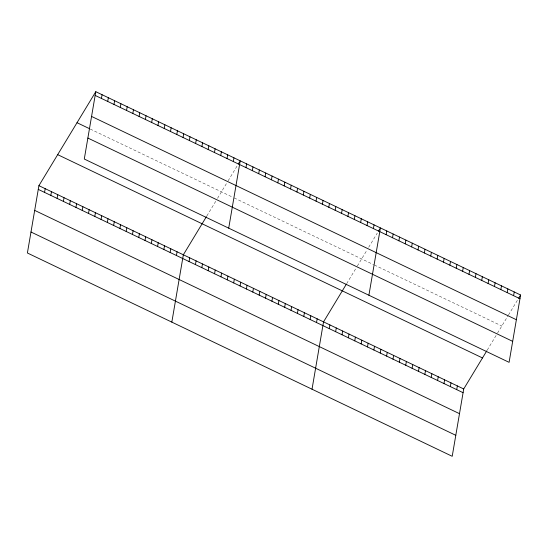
<?xml version="1.0" encoding="UTF-8"?>
<svg xmlns="http://www.w3.org/2000/svg" width="548" height="548" viewBox="0 0 548 548"><rect width="100%" height="100%" fill="white"/><g stroke="black" fill="none" stroke-linecap="round" stroke-linejoin="round"><path stroke-width="0.41" stroke-dasharray="2.74 2.06" d="M206.849 215.953L215.933 200.958M217.508 198.349L226.927 182.785M228.105 180.847L237.099 165.989M346.644 283.693L356.118 268.047M357.303 266.088L367.119 249.874M368.681 247.292L377.284 233.078M487.227 350.131L496.303 335.136M497.488 333.177L508.085 315.675M508.476 315.025L517.47 300.167M90.276 129.054L232.784 197.253M234.202 197.931L373.681 264.677M374.387 265.02L501.831 326.005"/><path stroke-width="0.82" d="M95.79 91.701L84.282 159.036L509.092 362.338L520.6 295.002L95.79 91.701L38.908 185.662L27.4 252.998L452.21 456.299L463.718 388.964L486.83 350.782M44.552 192.396L45.189 188.663M50.834 195.403L51.471 191.67M57.115 198.41L57.752 194.677M63.39 201.411L64.027 197.684M69.671 204.418L70.308 200.684M75.953 207.425L76.59 203.692M82.234 210.425L82.871 206.699M101.435 98.434L102.072 94.708M88.509 213.432L89.146 209.706M107.709 101.442L108.346 97.715M94.79 216.439L95.427 212.706M113.991 104.449L114.628 100.716M101.072 219.447L101.709 215.713M120.272 107.456L120.909 103.723M107.353 222.447L107.99 218.721M126.554 110.456L127.191 106.73M113.628 225.454L114.265 221.728M132.828 113.463L133.465 109.73M119.909 228.461L120.546 224.728M139.11 116.471L139.747 112.737M126.191 231.468L126.828 227.735M145.391 119.471L146.028 115.744M132.472 234.469L133.109 230.742M151.673 122.478L152.31 118.752M138.747 237.476L139.384 233.743M157.947 125.485L158.591 121.752M145.028 240.483L145.665 236.75M164.229 128.492L164.866 124.759M151.31 243.483L151.947 239.757M170.51 131.493L171.147 127.766M157.591 246.49L158.228 242.764M176.792 134.5L177.429 130.773M163.866 249.498L164.51 245.764M183.066 137.507L183.71 133.774M170.147 252.505L170.784 248.771M189.348 140.514L189.985 136.781M176.429 255.505L177.066 251.779M195.629 143.514L196.266 139.788M171.832 322.121L183.347 254.786L206.459 216.604M201.911 146.522L202.548 142.788M208.185 149.529L208.829 145.795M189.081 261.56L189.718 257.834M214.467 152.536L215.104 148.803M195.451 264.609L196.088 260.882M220.748 155.536L221.385 151.81M201.822 267.664L202.465 263.931M227.03 158.543L227.667 154.81M208.199 270.712L208.836 266.979M233.311 161.55L233.948 157.817M214.569 273.76L215.206 270.027M228.715 228.16L240.223 160.824L238.27 164.051M220.94 276.809L221.577 273.082M245.963 167.606L246.6 163.873M227.31 279.857L227.954 276.13M252.333 170.654L252.971 166.921M233.688 282.912L234.325 279.179M258.704 173.702L259.341 169.969M240.058 285.96L240.695 282.227M265.074 176.751L265.712 173.024M246.429 289.008L247.066 285.275M271.445 179.799L272.089 176.072M252.799 292.057L253.436 288.33M277.822 182.854L278.459 179.121M259.177 295.105L259.814 291.378M284.193 185.902L284.83 182.169M265.547 298.153L266.184 294.427M290.563 188.95L291.2 185.217M271.918 301.208L272.555 297.475M296.934 191.999L297.578 188.265M278.288 304.256L278.925 300.523M303.311 195.047L303.948 191.321M284.665 307.305L285.303 303.571M309.682 198.095L310.319 194.369M291.036 310.353L291.673 306.627M316.052 201.15L316.689 197.417M297.406 313.401L298.044 309.675M322.423 204.199L323.067 200.465M303.777 316.456L304.414 312.723M328.8 207.247L329.437 203.514M310.154 319.505L310.791 315.771M335.171 210.295L335.808 206.569M316.525 322.553L317.162 318.82M341.541 213.343L342.178 209.617M312.024 389.21L323.532 321.875L346.247 284.344M347.911 216.398L348.549 212.665M329.266 328.649L329.903 324.923M354.289 219.447L354.926 215.713M335.643 331.698L336.28 327.971M360.659 222.495L361.296 218.762M342.014 334.753L342.651 331.019M367.03 225.543L367.667 221.81M348.384 337.801L349.021 334.068M373.4 228.591L374.037 224.865M354.755 340.849L355.392 337.116M368.9 295.249L380.415 227.913L378.456 231.14M361.125 343.897L361.769 340.171M386.148 234.695L386.785 230.961M367.503 346.946L368.14 343.219M392.519 237.743L393.156 234.01M373.873 350.001L374.51 346.268M398.889 240.791L399.526 237.058M380.244 353.049L380.881 349.316M405.267 243.839L405.904 240.113M386.614 356.097L387.258 352.364M411.637 246.888L412.274 243.161M392.991 359.145L393.628 355.419M418.008 249.943L418.645 246.21M399.362 362.194L399.999 358.467M424.378 252.991L425.015 249.258M405.732 365.242L406.369 361.516M430.755 256.039L431.392 252.306M412.103 368.297L412.747 364.564M437.126 259.088L437.763 255.354M418.48 371.345L419.117 367.612M443.496 262.136L444.133 258.409M424.851 374.394L425.488 370.66M449.867 265.184L450.504 261.458M431.221 377.442L431.858 373.715M456.237 268.239L456.881 264.506M437.592 380.49L438.229 376.764M462.615 271.287L463.252 267.554M443.969 383.545L444.606 379.812M468.985 274.336L469.622 270.602M450.34 386.593L450.977 382.86M475.356 277.384L475.993 273.658M456.71 389.642L457.347 385.908M481.726 280.432L482.37 276.706M488.104 283.487L488.741 279.754M494.474 286.536L495.111 282.802M500.845 289.584L501.482 285.851M507.215 292.632L507.859 288.899M513.592 295.68L514.23 291.954M518.648 298.228L520.6 295.002M95.153 95.434L519.963 298.729M91.564 116.423L516.374 319.724M77.021 122.711L89.577 128.718M87.865 138.048L512.675 341.349M57.684 154.652L482.493 357.954M38.908 185.662L463.718 388.964M38.271 189.389L463.081 392.69M34.682 210.384L459.498 413.678M30.989 232.01L455.799 435.311"/></g></svg>
